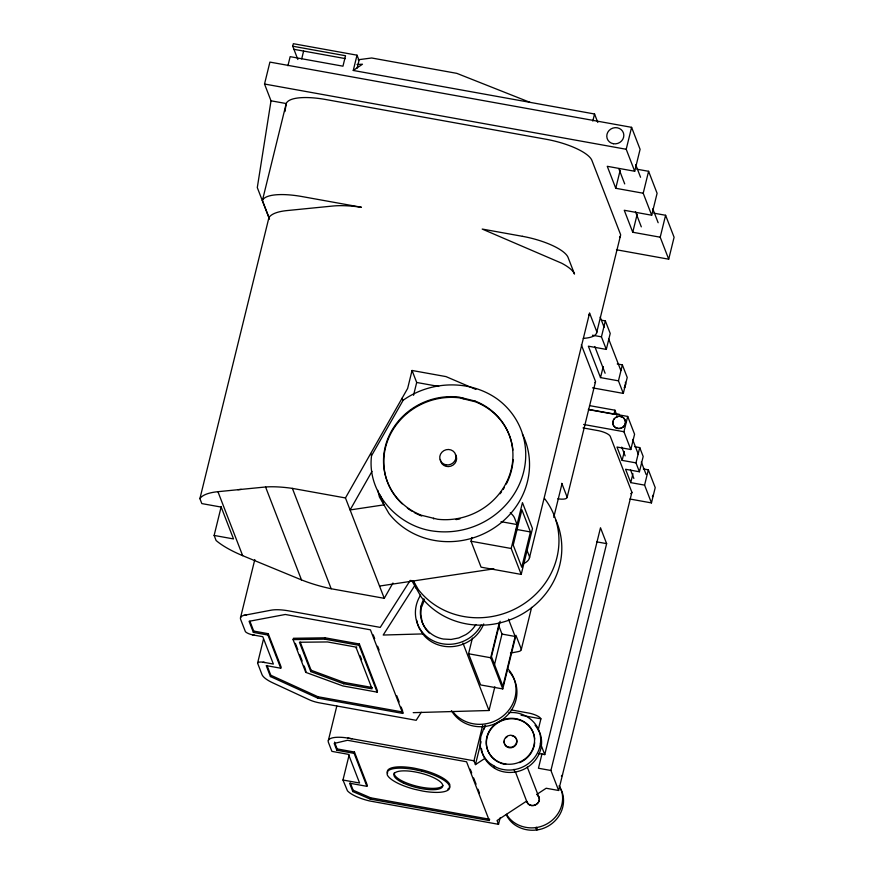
<?xml version="1.0" encoding="UTF-8"?>
<svg xmlns="http://www.w3.org/2000/svg" width="874" height="874" viewBox="0 0 874 874"><rect width="100%" height="100%" fill="white"/><g stroke="black" fill="none" stroke-linecap="round" stroke-linejoin="round"><path stroke-width="1.31" d="M371.537 455.725C366.741 493.373 398.773 527.678 435.492 531.348A78.168 73.012 -21.1 0 0 518.785 485.562A78.168 73.012 -21.1 0 0 497.481 399.167C469.742 379.283 430.696 380.693 403.165 400.226L371.537 455.725L370.685 453.519M422.076 621.698L420.831 614.444L421.17 605.846A30.12 28.132 -21.1 0 1 423.945 598.81M616.465 249.767L668.708 259.196L660.209 237.204L632.754 232.255L624.255 210.273L651.709 215.222L643.209 193.23L615.755 188.281L607.255 166.3L634.71 171.249L640.096 149.323L631.596 127.331L269.913 62.098L264.527 84.024L271.016 100.805L257.295 187.582L269.509 219.188M284.957 111.555L286.224 103.547A47.546 14.213 13.8 0 1 326.111 99.581L546.294 139.294A41.712 12.476 13.8 0 1 591.916 160.445L620.616 234.658A42.028 12.575 13.8 0 1 619.513 237.499M287.928 65.725L290.157 56.657L342.958 66.184L345.525 55.739L292.724 46.213L293.336 43.7L357.018 55.182L359.028 60.382L357.149 68.03M221.242 506.516L214.13 535.434L233.511 538.93L221.198 507.084L201.818 503.588L199.906 498.628L268.952 217.517L262.397 200.572L286.224 103.547L271.016 100.805M301.694 58.897L303.617 51.063M597.816 122.458L594.549 113.991L353.26 70.466L357.018 55.182M240.514 617.732L254.804 559.579M267.018 665.485L270.776 675.22L317.961 696.742L403.089 712.091L402.761 713.424L317.633 698.064L270.448 676.552L266.22 665.595L280.751 668.217L267.925 635.027L253.384 632.405L253.711 631.072L249.898 621.206M421.29 712.266L416.166 720.307L319.48 702.86A14.399 4.304 13.8 0 1 309.112 699.681L272.906 682.9A29.312 8.762 13.8 0 1 261.96 674.499L257.59 663.148L263.445 639.276M267.925 635.027L268.242 633.694L253.711 631.072M270.448 676.552L270.776 675.22M280.751 668.217L281.078 666.895L268.242 633.694M293.096 639.615L293.424 638.282L325.106 637.812L359.367 643.996L377.47 690.81L377.142 692.132L342.881 685.948L305.758 672.368L293.096 639.615L324.778 639.145L359.05 645.318L377.142 692.132M305.758 672.368L306.086 671.046M310.783 671.593L299.443 642.248L327.531 641.953L355.915 647.077L372.073 688.865L343.69 683.752L310.783 671.593L311.111 670.26L300.241 642.15M324.778 639.145L325.106 637.812M317.633 698.064L317.961 696.742M475.893 389.433L445.969 376.596L412.047 370.478L407.645 388.417L345.459 497.951L384.265 598.319L331.18 588.748A58.208 17.404 13.8 0 1 301.486 579.899L242.666 555.667A73.656 22.025 13.8 0 1 216.086 540.482L214.13 535.434M328.362 740.42L336.818 705.995M413.544 395.288L416.69 382.473L412.047 370.478M343.69 683.752L344.017 682.419L311.111 670.26M356.373 648.268L356.701 646.935M359.05 645.318L359.367 643.996M350.365 783.071L353.129 790.238L370.565 797.776L489.615 819.255L489.287 820.577L370.237 799.109L352.812 791.56L349.578 783.202L366.883 786.327L354.134 753.366L336.829 750.242L337.156 748.92L334.524 742.102M500.125 817.846L498.53 824.324L369.298 800.901A25.357 7.582 13.8 0 1 347.437 790.773L342.969 780.023L349.152 754.885M354.134 753.366L354.462 752.033L337.156 748.92M352.812 791.56L353.129 790.238M366.883 786.327L367.2 784.994L354.462 752.033M370.237 799.109L370.565 797.776M521.21 574.415L511.192 548.49L522.455 502.637L532.474 528.562L521.21 574.415L481.071 567.171L471.042 541.246L471.971 537.466M592.801 121.082L594.549 113.991M510.46 653.096L518.162 651.633A15.503 4.632 13.8 0 0 521.133 648.77L515.933 635.322L502.769 688.92L480.613 684.932L468.562 653.763L472.419 638.075M502.769 688.92L490.718 657.751L499.382 622.452M500.157 621.261L491.461 656.68L502.911 686.298L515.157 636.458L508.482 619.174M494.269 665.562L502.004 634.076L498.672 625.445M484.884 758.424L475.445 764.619L473.97 760.795L482.677 725.333M530.442 531.938L521.778 567.237L513.224 545.103L521.887 509.815L530.442 531.938L515.944 529.327M615.755 188.281L620.19 170.222M634.71 171.249L626.21 149.268L631.596 127.331M475.445 764.619L481.071 741.698M484.152 729.167L485.125 725.223M413.205 712.66L489.014 710.507L494.848 686.789M529.404 558.049L589.338 314.028M596.527 333.18L620.354 236.155M521.232 649.721L531.632 607.364M553.745 517.342L561.873 484.251M592.528 387.848L623.304 393.398L618.453 380.835L600.504 377.601L588.355 346.18L606.294 349.414L601.443 336.84L605.354 320.889L601.509 320.201M567.084 497.459L595.489 381.829M632.754 232.255L637.19 214.196M643.209 193.23L648.595 171.304L636.829 169.185M606.294 349.414L610.216 333.464L605.354 320.889M600.504 377.601L603.224 366.556M651.709 215.222L657.095 193.296L648.595 171.304M618.453 380.835L622.364 364.884L617.241 363.955M588.475 409.6L613.941 414.2L614.925 410.212L589.524 405.623M481.541 748.832C482.514 758.119 489.222 765.897 497.47 769.852A30.524 28.514 -21.1 0 0 530.889 764.75A30.524 28.514 -21.1 0 0 540.143 733.625L538.209 729.834L540.908 718.821A11.624 3.474 13.8 0 0 529.677 713.239L511.235 709.917M660.209 237.204L665.595 215.277L653.828 213.158M623.304 393.398L627.226 377.459L622.364 364.884M542.011 753.738L538.45 768.246L550.915 770.486L558.639 790.489L546.184 788.25L536.658 794.499M515.409 771.829L526.793 801.578L528.53 804.178L531.468 805.5M629.957 499.032L651.458 502.911L644.586 485.125L630.733 482.623L625.576 469.272L639.418 471.774L635.977 462.881L622.135 460.38L616.978 447.04L630.82 449.531L623.938 431.734L627.696 416.45L588.366 409.36M538.537 753.486L544.764 754.612L600.493 527.765L606.632 543.639L550.915 770.486M668.708 259.196L674.094 237.258L665.595 215.277M622.135 460.38L624.32 451.465M630.82 449.531L634.579 434.247L627.696 416.45M630.733 482.623L632.929 473.708M635.977 462.881L639.735 447.597L634.699 446.68M558.639 790.489L631.891 492.27L610.281 436.388A11.624 3.474 13.8 0 0 599.051 430.806L583.024 427.91M639.418 471.774L643.177 456.49L639.735 447.597M644.586 485.125L648.333 469.83L643.297 468.923M651.458 502.911L655.216 487.626L648.333 469.83M421.629 607.037L424.403 600.001M372.007 471.359L350.092 509.946L383.97 504.855L380.179 495.066M384.265 598.319L392.95 583.013M410.277 580.314L380.245 627.39L288.791 610.893A27.476 8.216 13.8 0 0 271.071 610.194L243.759 615.383M414.691 585.667L383.194 635.037L422.972 633.912M353.26 70.466L362.47 64.228L357.04 64.468M379.524 586.061L493.908 568.854M246.599 614.848L243.584 615.438A23.085 6.905 13.8 0 0 240.623 619.338L245.397 631.629A7.604 2.272 13.8 0 0 252.225 634.786L254.465 635.201M358.154 59.76L371.668 57.99L456.807 73.35L529.972 102.345M241.268 489.374L237.87 489.702M199.906 498.628A68.806 20.572 13.8 0 1 217.932 491.691L265.565 486.982A62.24 18.616 13.8 0 1 292.375 488.38L345.459 497.951M531.447 805.544C535.882 806.473 540.503 802.004 539.05 797.547L527.262 767.055M557.809 498.792L559.207 498.988A11.897 3.562 13.8 0 0 567.062 496.967L561.774 483.289A15.503 4.632 13.8 0 1 561.906 483.945M293.926 49.315L345.416 58.613M264.527 84.024L626.21 149.268M592.474 335.223L601.443 336.84M615.536 413.631L619.458 414.331M416.69 382.473L438.715 386.439M583.635 424.469L623.938 431.734M501.01 521.669L517.069 524.564L514.557 518.085A44.093 13.186 13.8 0 0 510.263 512.776M596.658 541.847L606.632 543.639M471.042 541.246L511.192 548.49M502.004 634.076L515.157 636.458M468.562 653.763L490.718 657.751M252.542 634.852L262.79 636.698L273.365 664.054L263.118 662.197M344.017 682.419L372.4 687.543M521.057 715.238L540.908 718.821M347.863 738.049L473.97 760.795M342.969 780.023L359.585 783.017L348.507 754.36L331.891 751.367L328.526 742.66A25.433 7.604 13.8 0 1 345.11 737.656L351.971 738.781M265.041 662.547L262.801 662.153A7.604 2.272 13.8 0 0 257.59 663.148M537.313 794.936L537.477 795.132M535.063 725.158L537.729 728.883M452.983 711.534L454.141 713.271A35.113 32.797 -21.1 0 0 477.641 724.284A35.135 32.819 -21.1 0 0 511.836 705.58A35.135 32.819 -21.1 0 0 508.198 669.145M411.72 580.478L421.224 597.018A78.168 73.012 -21.1 0 0 522.007 614.149A78.168 73.012 -21.1 0 0 555.82 519.964M559.622 786.513L561.348 790.074A30.208 28.219 -21.1 0 1 541.279 826.389C528.715 830.486 513.235 826.083 506.538 814.273M559.054 785.824L562.266 792.456A30.208 28.219 -21.1 0 1 542.208 828.771C532.31 831.851 521.144 830.114 513.049 823.516A30.208 28.219 -21.1 0 1 506.264 814.765M539.05 797.547L538.013 795.722C544.043 803.261 528.846 810.427 526.661 801.076L497.055 820.5L498.53 824.324M635.682 164.64L640.566 177.269M652.78 208.831L658.144 222.728M618.858 168.758L624.713 183.911M635.453 211.694L641.308 226.847M600.187 317.076L604.131 327.258M608.555 338.719L620.857 370.532M632.59 439.447L638.402 454.48M641.308 461.996L646.148 474.527M594.779 346.508L605.114 373.242M614.925 410.212L616.858 415.226M621.742 447.117L625.139 455.889M630.46 469.677L633.858 478.439M581.33 344.782L595.456 381.337A11.897 3.562 13.8 0 1 594.932 382.648M527.088 550.489L529.6 556.967A64.053 19.152 13.8 0 1 523.985 563.369M462.98 398.085L463.264 398.795M292.724 46.213L297.848 59.476M537.281 727.441L538.209 729.834M540.416 743.359L544.764 754.612M402.062 398.249L402.914 400.456M433.471 518.249L433.744 518.959M537.51 829.699L536.592 827.317L535.74 827.481L536.658 829.874M513.978 769.339L514.906 771.731M462.947 643.067L489.014 710.507M493.635 765.679L494.564 768.06M416.253 588.366L413.391 580.959L418.362 589.622A78.168 73.012 -21.1 0 0 526.498 602.011A78.168 73.012 -21.1 0 0 544.513 498.508M470.267 769.196L471.709 772.955M473.653 777.958L476.068 784.218M478.002 789.222L479.455 792.969M489.287 820.577L466.552 761.767L347.491 740.289L334.196 743.435L336.829 750.242M373.22 634.83L374.695 638.632M377.623 646.236L379.098 650.038M396.73 695.628L399.178 701.964M401.133 707.033L402.608 710.824M402.761 713.424L370.445 629.826L285.306 614.477L249.09 621.305L253.384 632.405M360.132 655.817L361.607 659.63M292.375 488.38L331.18 588.748M265.565 486.982L301.486 579.899M295.368 643.33L297.805 649.622M299.749 654.67L302.186 660.962M304.141 665.999L305.594 669.779M217.932 491.691L242.666 555.667M377.797 490.347L379.425 496.967L388.941 513.508A78.168 73.012 -21.1 0 0 490.98 529.906A78.168 73.012 -21.1 0 0 522.368 433.985M387.543 773.414L387.466 770.802A32.272 9.647 13.8 0 1 414.265 768.159L422.47 769.961A32.272 9.647 13.8 0 1 449.771 784.481L449.848 787.092A32.272 9.647 13.8 0 1 447.805 789.135M455.42 454.524A8.194 7.658 -21.1 0 1 450.842 466.17A8.194 7.658 -21.1 0 1 440.376 459.473M262.397 200.572A47.546 14.213 13.8 0 1 302.273 196.606L361.421 207.269A62.24 18.616 13.8 0 0 332.601 206.046L286.978 210.579A68.806 20.572 13.8 0 0 268.952 217.517M513.114 459.527A65.255 60.951 -21.1 0 1 506.286 484.043M504.418 487.386A65.255 60.951 -21.1 0 1 503.053 489.571M501.6 491.701A65.255 60.951 -21.1 0 1 500.07 493.777M459.888 518.894A65.255 60.951 -21.1 0 1 456.02 519.604M421.694 515.999A65.255 60.951 -21.1 0 1 414.243 512.525M411.862 511.148A65.255 60.951 -21.1 0 1 407.371 508.122M402.182 503.817A65.255 60.951 -21.1 0 1 391.148 432.914A65.255 60.951 -21.1 0 1 459.145 397.79L475.303 401.767A65.255 60.951 -21.1 0 1 512.918 450.143M588.934 315.055A64.053 19.152 13.8 0 0 589.535 312.947L596.778 331.683A42.028 12.575 13.8 0 1 583.308 338.369M623.61 418.034A6.457 6.031 -21.1 0 1 620.955 428.369A6.457 6.031 -21.1 0 1 612.958 421.421M613.57 419.924A6.457 6.031 -21.1 0 1 614.564 418.602M615.864 417.553A6.457 6.031 -21.1 0 1 617.394 416.854M620.704 416.647A6.457 6.031 -21.1 0 1 622.266 417.149M652.998 495.208A6.457 6.031 -21.1 0 1 652.386 496.716M485.507 725.999A30.524 28.514 -21.1 0 0 483.464 729.309L480.776 736.76L480.154 744.003A30.524 28.514 -21.1 0 0 490.052 763.472L496.552 767.459A30.524 28.514 -21.1 0 0 529.972 762.357A30.524 28.514 -21.1 0 0 539.214 731.243C535.707 721.563 526.836 714.659 516.796 712.9A30.524 28.514 -21.1 0 0 508.919 712.627M512.044 735.777A6.457 6.031 -21.1 0 1 516.807 742.889A6.457 6.031 -21.1 0 1 509.105 747.74A6.457 6.031 -21.1 0 1 504.342 740.639M505.915 737.798A6.457 6.031 -21.1 0 1 507.204 736.738M631.891 492.27A14.661 4.381 13.8 0 1 631.552 493.012M631.203 493.329A14.661 4.381 13.8 0 1 630.744 493.613M562.517 774.714A14.661 4.381 13.8 0 1 561.37 776.046M498.89 762.379A24.385 22.779 -21.1 0 1 497.546 722.973A24.385 22.779 -21.1 0 1 534.691 739.076M534.659 742.681A24.385 22.779 -21.1 0 1 532.321 750.853M531.742 751.935A24.385 22.779 -21.1 0 1 519.659 762.652M504.768 764.302A24.385 22.779 -21.1 0 1 500.004 762.882M442.889 785.333A25.095 7.505 13.8 0 1 415.511 785.89A25.095 7.505 13.8 0 1 394.425 772.561M561.774 484.535A15.503 4.632 13.8 0 1 561.621 484.808M483.715 623.949A35.135 32.819 -21.1 0 1 456.687 646.017A35.135 32.819 -21.1 0 1 424.13 635.638L419.356 628.504A35.135 32.819 -21.1 0 1 416.767 620.343M429.265 633.027A30.098 28.121 -21.1 0 1 422.076 621.698M481.203 625.019A35.135 32.819 -21.1 0 1 433.111 640.762A35.135 32.819 -21.1 0 1 420.569 595.15M475.871 624.56A30.12 28.132 -21.1 0 1 465.897 634.6L458.784 637.944L451.082 639.451L443.326 639.036A30.087 28.11 -21.1 0 1 421.17 605.89M509.116 671.527A35.135 32.819 -21.1 0 1 501.458 720.263A35.135 32.819 -21.1 0 1 451.443 710.671M625.478 383.915A7.888 7.363 -21.1 0 1 624.287 387.641M625.38 382.233A7.888 7.363 -21.1 0 1 624.375 387.881M522.455 236.319L482.208 229.064L561.556 263.161A44.093 13.186 13.8 0 1 574.502 274.054L568.089 257.469A41.712 12.476 13.8 0 0 522.455 236.319M422.142 771.283L413.937 769.481A32.272 9.647 13.8 0 0 387.138 772.135L387.215 774.735A32.272 9.647 13.8 0 0 414.527 789.266L422.721 791.068A32.272 9.647 13.8 0 0 449.52 788.414L449.444 785.813A32.272 9.647 13.8 0 0 422.142 771.283M475.03 401.046L458.872 397.069A65.255 60.951 -21.1 0 0 386.33 442.921A65.255 60.951 -21.1 0 0 421.421 515.278L437.579 519.254A65.255 60.951 -21.1 0 0 510.121 473.402A65.255 60.951 -21.1 0 0 475.03 401.046M445.991 464.804A8.194 7.658 -21.1 0 0 455.638 454.644A8.194 7.658 -21.1 0 0 441.938 452.175A8.194 7.658 -21.1 0 0 445.991 464.804M613.351 143.729A8.609 8.041 -21.1 0 0 623.479 133.066A8.609 8.041 -21.1 0 0 609.091 130.466A8.609 8.041 -21.1 0 0 613.351 143.729M617.547 428.336A6.457 6.031 -21.1 0 0 625.227 420.416A6.457 6.031 -21.1 0 0 614.466 418.362A6.457 6.031 -21.1 0 0 617.547 428.336M505.806 764.029A24.385 22.779 -21.1 0 0 533.238 732.783A24.385 22.779 -21.1 0 0 492.117 727.037A24.385 22.779 -21.1 0 0 505.806 764.029M508.919 747.259A6.457 6.031 -21.1 0 0 516.523 739.262A6.457 6.031 -21.1 0 0 505.729 737.317A6.457 6.031 -21.1 0 0 508.919 747.259M403.482 783.093A25.095 7.505 13.8 0 0 442.572 786.666A25.095 7.505 13.8 0 0 408.934 771.076A25.095 7.505 13.8 0 0 403.482 783.093"/></g></svg>
